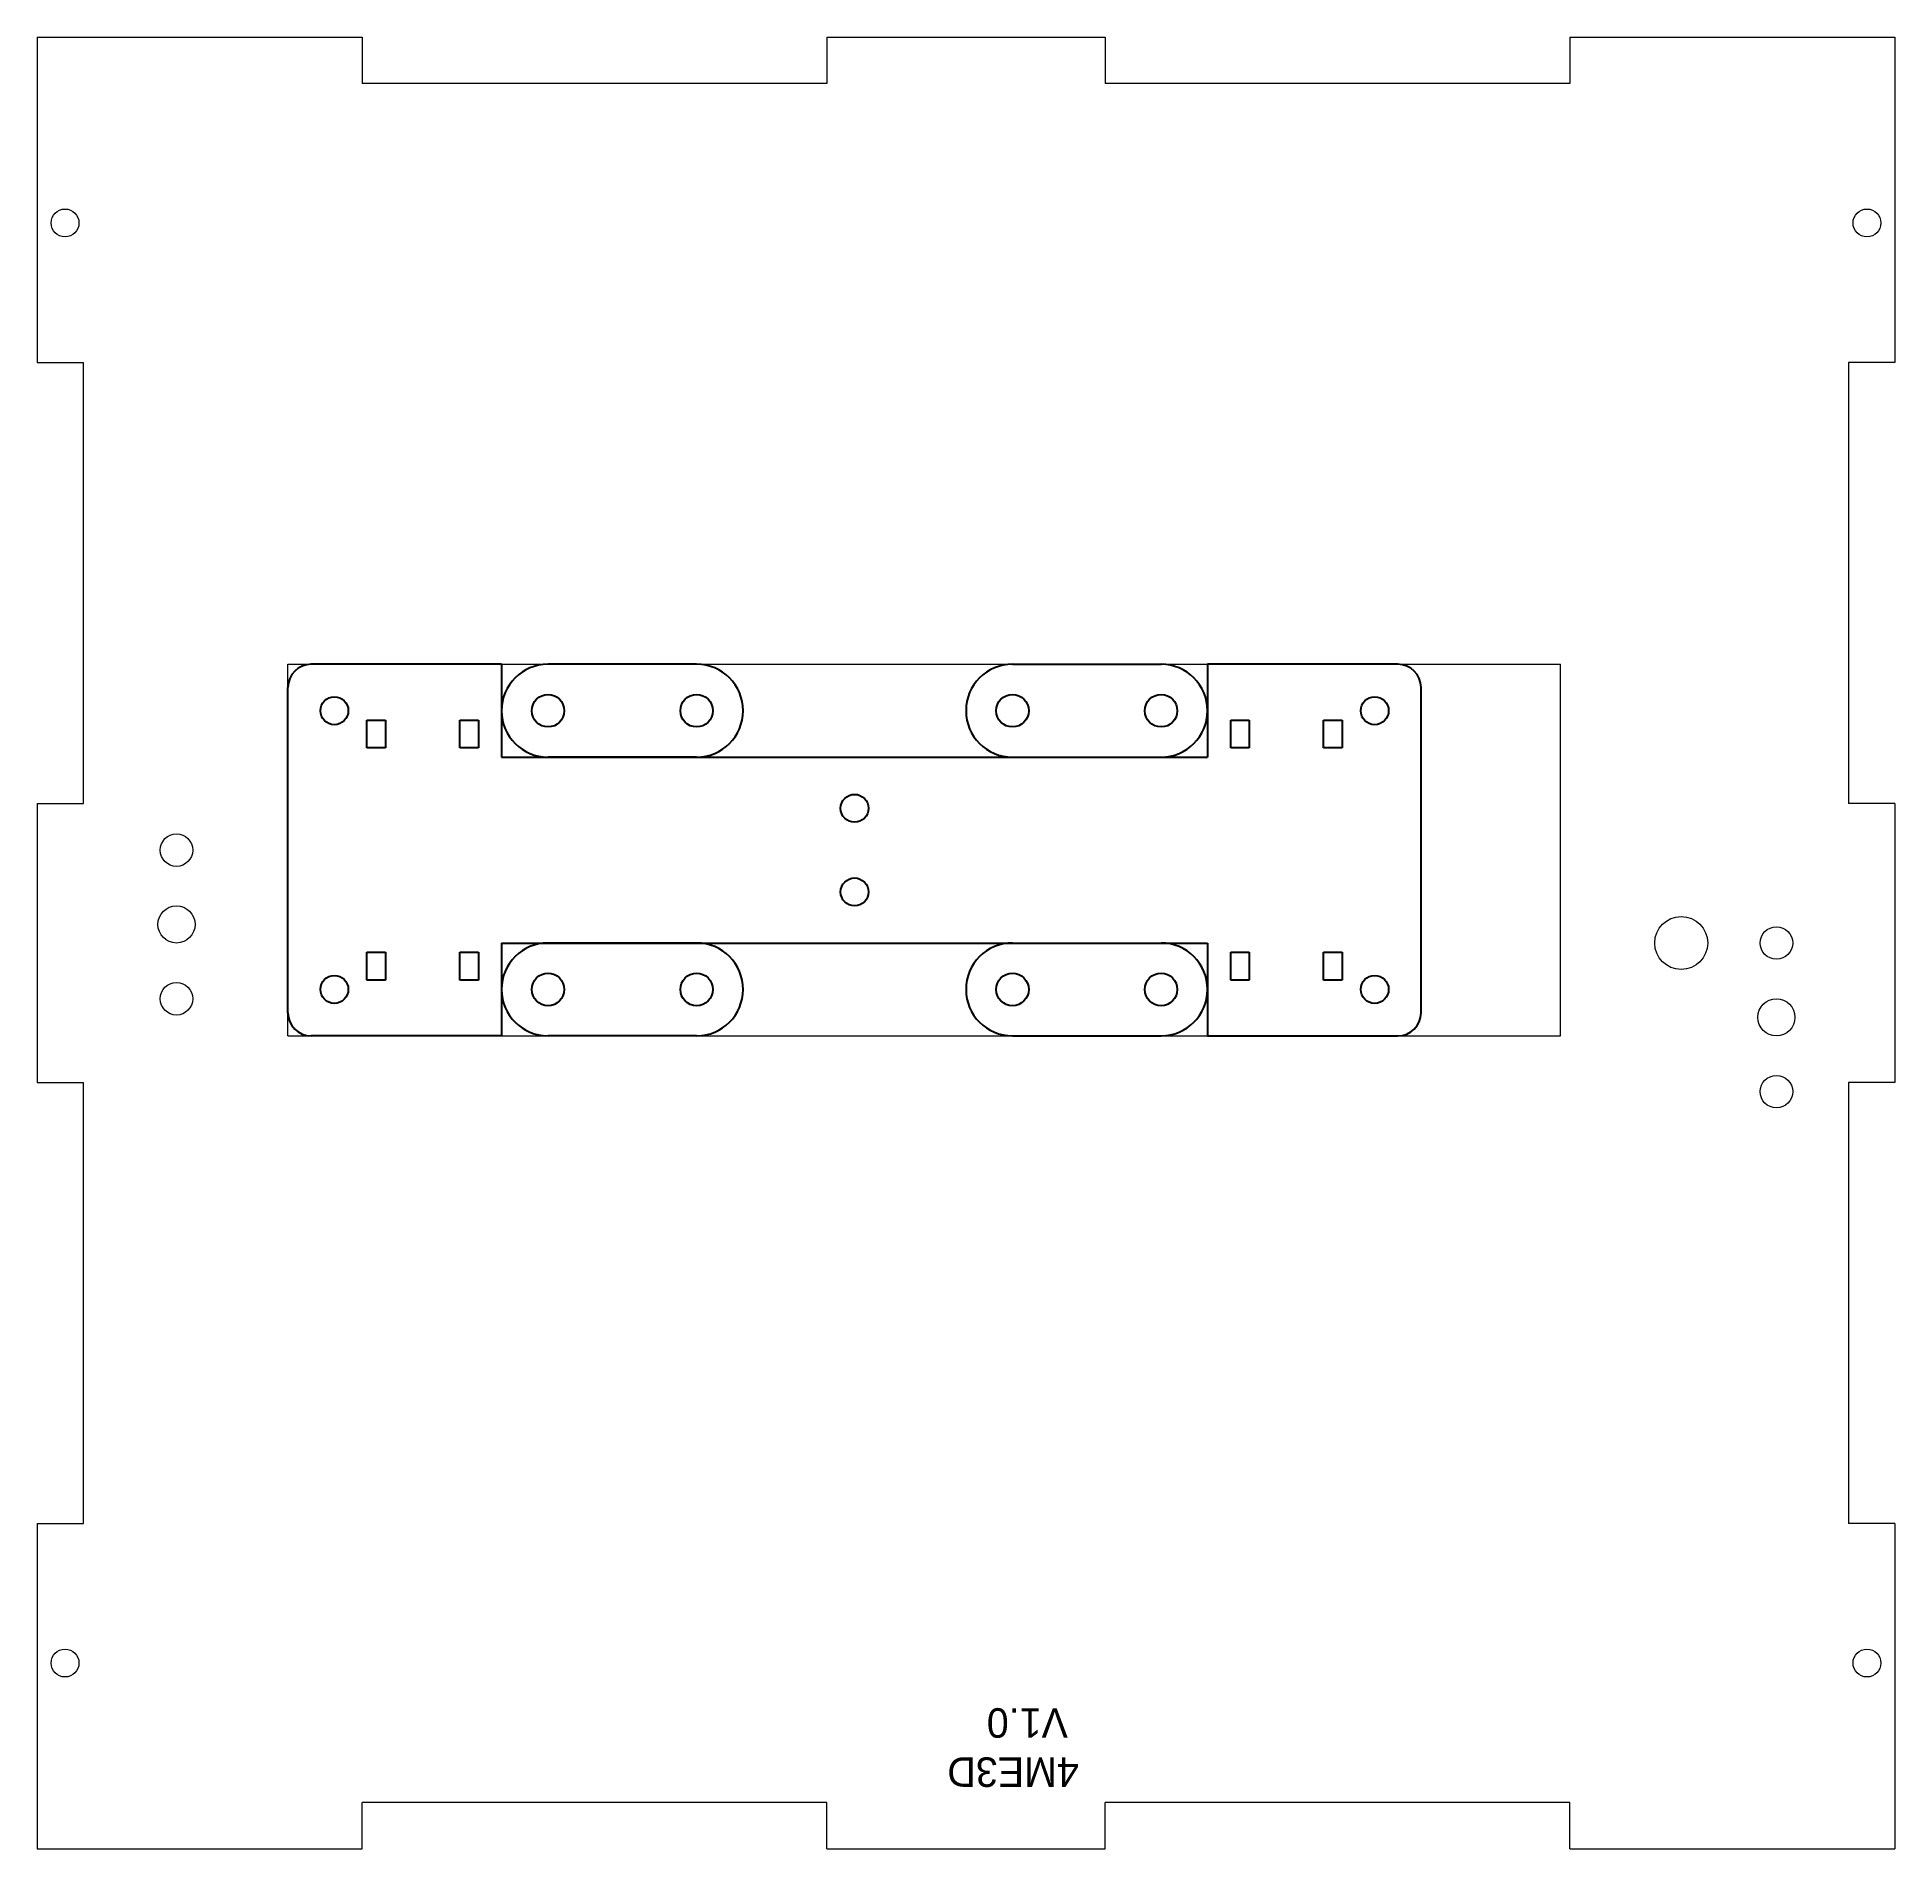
# Model space of a CAD drawing. Header units: millimetres. Extents: x -100 to 100, y -98 to 98.
import ezdxf

# ---------------------------------------------------------------- set-up
doc = ezdxf.new("R2010")
doc.units = ezdxf.units.MM

msp = doc.modelspace()

# ---------------------------------------------------------------- linework, layer by layer
at = {"color": 1, "linetype": 'Continuous', "lineweight": 15}
for p, q in [((-100, 97.5), (-65, 97.5)), ((-100, 97.5), (-100, 62.5)), ((-65, 97.5), (-65, 92.5)), ((-15, 97.5), (15, 97.5)), ((-15, 97.5), (-15, 92.5)), ((15, 97.5), (15, 92.5)), ((65, 97.5), (100, 97.5)), ((65, 97.5), (65, 92.5)), ((100, 97.5), (100, 62.5)), ((-15, 92.5), (-65, 92.5)), ((65, 92.5), (15, 92.5)), ((-100, 62.5), (-95, 62.5)), ((-95, 15), (-95, 62.5)), ((95, 62.5), (95, 15)), ((100, 62.5), (95, 62.5)), ((-73, -10), (-73, 30)), ((-73, 30), (64, 30)), ((64, -10), (64, 30)), ((-100, 15), (-95, 15)), ((-100, 15), (-100, -15)), ((100, 15), (95, 15)), ((100, 15), (100, -15)), ((-73, -10), (64, -10)), ((-100, -15), (-95, -15)), ((-95, -62.5), (-95, -15)), ((95, -15), (95, -62.5)), ((100, -15), (95, -15)), ((-100, -62.5), (-95, -62.5)), ((-100, -62.5), (-100, -97.5)), ((100, -62.5), (95, -62.5)), ((100, -62.5), (100, -97.5)), ((-65, -97.5), (-65, -92.5)), ((-15, -92.5), (-65, -92.5)), ((-15, -97.5), (-15, -92.5)), ((15, -97.5), (15, -92.5)), ((65, -92.5), (15, -92.5)), ((65, -97.5), (65, -92.5)), ((-100, -97.5), (-65, -97.5)), ((-15, -97.5), (15, -97.5)), ((65, -97.5), (100, -97.5))]:
    msp.add_line(p, q, dxfattribs=at)
at = {"color": 1, "linetype": 'Continuous'}
for p, q in [((-50, 30), (-70.5, 30)), ((-50, 30), (-50, 20)), ((26, 30), (26, 20)), ((46.5, 30), (26, 30)), ((26, 30), (26, 20)), ((-73, -7.5), (-73, 27.5)), ((49, -7.5), (49, 27.5)), ((-64.5, 24), (-62.5, 24)), ((-64.5, 21), (-64.5, 24)), ((-62.5, 24), (-62.5, 21)), ((-54.5, 24), (-52.5, 24)), ((-54.5, 21), (-54.5, 24)), ((-52.5, 24), (-52.5, 21)), ((28.5, 24), (30.5, 24)), ((28.5, 21), (28.5, 24)), ((30.5, 24), (30.5, 21)), ((38.5, 24), (40.5, 24)), ((38.5, 21), (38.5, 24)), ((40.5, 24), (40.5, 21)), ((-62.5, 21), (-64.5, 21)), ((-52.5, 21), (-54.5, 21)), ((30.5, 21), (28.5, 21)), ((40.5, 21), (38.5, 21)), ((-50, 20), (26, 20)), ((-64.5, -1), (-62.5, -1)), ((-64.5, -4), (-64.5, -1)), ((-62.5, -1), (-62.5, -4)), ((-54.5, -4), (-54.5, -1)), ((-54.5, -1), (-52.5, -1)), ((-52.5, -1), (-52.5, -4)), ((-50, 0), (26, 0)), ((-50, 0), (-50, -10)), ((26, 0), (26, -10)), ((26, 0), (26, -10)), ((28.5, -1), (30.5, -1)), ((28.5, -4), (28.5, -1)), ((30.5, -1), (30.5, -4)), ((38.5, -4), (38.5, -1)), ((38.5, -1), (40.5, -1)), ((40.5, -1), (40.5, -4)), ((-62.5, -4), (-64.5, -4)), ((-52.5, -4), (-54.5, -4)), ((30.5, -4), (28.5, -4)), ((40.5, -4), (38.5, -4)), ((-50, -10), (-70.5, -10)), ((26, -10), (46.5, -10))]:
    msp.add_line(p, q, dxfattribs=at)
at = {"color": 1}
for p, q in [((-29, 30), (-45, 30)), ((-29, 30), (-45, 30)), ((5, 30), (21, 30)), ((5, 30), (21, 30)), ((-29, 20), (-45, 20)), ((5, 20), (21, 20)), ((-29, 0), (-45, 0)), ((-29, 0), (-45, 0)), ((5, 0), (21, 0)), ((5, 0), (21, 0)), ((-29, -10), (-45, -10)), ((5, -10), (21, -10))]:
    msp.add_line(p, q, dxfattribs=at)
at = {"color": 1, "linetype": 'Continuous', "lineweight": 15}
for centre, radius in [((-97, 77.5), 1.5), ((97, 77.5), 1.5), ((-85, 10), 1.75), ((-85, 2), 2), ((77, 0), 2.85), ((87.25, 0), 1.75), ((-85, -6), 1.75), ((87.25, -8), 2), ((87.25, -16), 1.75), ((-97, -77.5), 1.5), ((97, -77.5), 1.5)]:
    msp.add_circle(centre, radius, dxfattribs=at)
at = {"color": 1, "linetype": 'Continuous'}
for centre in [(-68, 25), (44, 25), (-12, 14.5), (-12, 5.5), (-68, -5), (44, -5)]:
    msp.add_circle(centre, 1.5, dxfattribs=at)
at = {"color": 1}
for centre in [(-45, 25), (-29, 25), (5, 25), (21, 25), (-45, -5), (-29, -5), (5, -5), (21, -5)]:
    msp.add_circle(centre, 1.75, dxfattribs=at)
at = {"color": 1, "linetype": 'Continuous'}
for centre, start, end in [((-70.5, 27.5), 90, 180), ((46.5, 27.5), 360, 90), ((-70.5, -7.5), 180, 270), ((46.5, -7.5), 270, 0)]:
    msp.add_arc(centre, 2.5, start, end, dxfattribs=at)
at = {"color": 1}
for centre, start, end in [((-45, 25), 90, 270), ((-29, 25), 270, 90), ((5, 25), 90, 270), ((21, 25), 270, 90), ((-45, -5), 90, 270), ((-29, -5), 270, 90), ((5, -5), 90, 270), ((21, -5), 270, 90)]:
    msp.add_arc(centre, 5, start, end, dxfattribs=at)

# ---------------------------------------------------------------- texts
at = {"color": 5, "insert": (14.51, -90.83), "char_height": 3.175, "attachment_point": 1, "rotation": 180}
msp.add_mtext_dynamic_manual_height_columns('  4ME3D^J   V1.0', width=30, gutter_width=15.88, heights=[0], dxfattribs=at)

doc.saveas('drawing.dxf')
